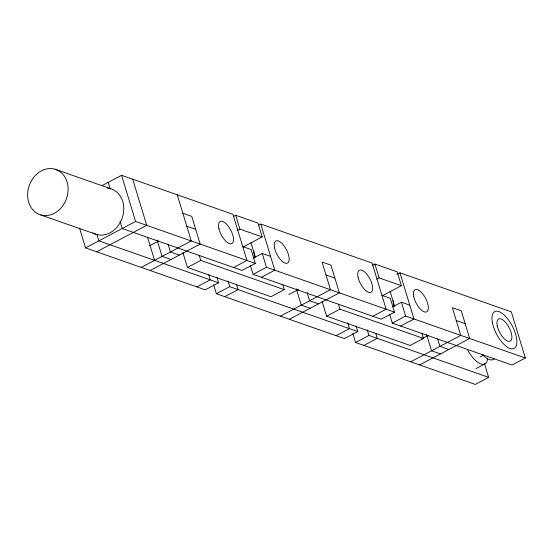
<?xml version="1.0" encoding="UTF-8"?>
<svg xmlns="http://www.w3.org/2000/svg" width="553" height="553" viewBox="0 0 553 553"><rect width="100%" height="100%" fill="white"/><g stroke="black" fill="none" stroke-linecap="round" stroke-linejoin="round"><path stroke-width="0.83" d="M101.849 185.704L121.563 175.294L232.924 214.301L246.949 260.463L233.601 267.514M79.528 228.106L85.535 247.896L135.589 221.456L255.299 263.394L251.097 249.541L242.746 246.617M96.671 251.795L146.725 225.354L132.699 179.193M149.621 245.815L158.725 241.011M233.435 216.479L235.709 215.276L257.981 223.08L262.191 236.926L243.23 246.942M141.215 267.396L191.269 240.963L177.243 194.794M150.126 270.521L200.179 244.08L191.767 216.382L182.856 213.264M237.645 230.331L239.919 229.129L262.191 236.926M258.541 225.23L260.767 224.055L372.128 263.069L386.153 309.231L372.805 316.281M182.905 252.617L187.412 267.458L200.76 260.408L284.277 289.668L282.777 284.719M196.896 286.903L210.244 279.853L208.744 274.91M253.329 258.14L262.233 253.44L270.583 256.371M216.866 277.074L218.594 282.777L205.246 289.827L85.535 247.896M255.299 263.394L241.958 270.445L122.241 228.507L119.987 221.082M213.665 284.767L216.382 293.733L229.73 286.682L357.798 331.544L356.063 325.841M250.371 265.385L253.094 274.343L266.435 267.293L394.503 312.155L390.294 298.309L381.943 295.378M224.739 296.657L238.087 289.606L236.58 284.664M261.445 277.267L274.793 270.217L260.767 224.055M284.277 289.668L270.929 296.712L187.412 267.458M288.818 294.583L298.682 289.371M372.632 265.24L374.906 264.044L397.178 271.841L401.388 285.694L382.427 295.71M280.419 316.164L330.473 289.724L322.053 262.025L330.964 265.15L339.376 292.841L289.323 319.281M376.842 279.092L379.116 277.889L401.388 285.694M396.999 274.385L399.964 272.816L511.325 311.83L525.35 357.991L512.002 365.042L392.291 323.104L389.568 314.145M322.102 301.385L326.609 316.219L339.957 309.168L423.48 338.429L421.974 333.48M336.1 335.671L349.448 328.62L347.692 322.848M392.533 306.908L401.43 302.208L409.78 305.132M357.798 331.544L344.45 338.595L216.382 293.733M394.503 312.155L381.155 319.205L253.094 274.343M352.862 333.535L355.586 342.494L368.934 335.443L488.645 377.381L484.387 363.369M392.291 323.104L405.639 316.053L525.35 357.991M363.936 345.418L377.284 338.367L375.784 333.424M400.642 326.035L413.99 318.984L399.964 272.816M421.386 339.024L428.216 335.415M423.48 338.429L410.132 345.48L326.609 316.219M410.706 361.807L460.76 335.367L452.347 307.668L461.257 310.786L469.67 338.484L419.616 364.925M479.921 357.107L483.709 355.102M476.009 368.595L484.946 363.874M488.645 377.381L475.297 384.432L355.586 342.494M54.954 169.211L110.635 188.718M186.783 226.191L195.693 229.308M325.98 274.952L334.89 278.069M456.273 320.595L465.184 323.712M179.324 255.099L170.414 251.974L167.939 243.832M318.521 303.86L309.618 300.742L307.143 292.592M448.815 349.503L439.905 346.385L437.679 339.051M170.981 259.502L162.07 256.385L157.121 240.092M310.185 308.27L301.274 305.145L296.325 288.853M440.471 353.913L431.561 350.789L426.612 334.496M40.784 214.958L96.464 234.465M218.594 282.777L98.883 240.845L96.879 234.251M401.43 302.208L405.639 316.053M390.121 291.41L394.635 306.244M374.906 264.044L379.116 277.889M367.199 329.74L368.934 335.443M338.457 304.226L339.957 309.168M262.233 253.44L266.435 267.293M250.924 242.643L255.431 257.484M235.709 215.276L239.919 229.129M228.002 280.979L229.73 286.682M199.253 255.458L200.76 260.408M147.554 237.265L154.564 260.345M121.563 175.294L135.589 221.456M108.215 182.338L110.22 188.939M393.847 306.314A15.622 6.615 62.2 0 1 393.252 300.445M254.65 257.546A15.622 6.615 62.2 0 1 254.055 251.677M494.299 358.697A20.827 8.82 62.2 0 1 482.257 354.473M487.622 358.724A20.827 8.82 62.2 0 1 480.018 363.598A20.827 8.82 62.2 0 1 467.423 349.579M107.31 188.11A23.952 19.742 -70.7 0 1 122.386 217.523A23.952 19.742 -70.7 0 1 92.724 232.848M497.271 325.89A12.498 5.295 62.2 0 0 509.907 341.236A12.498 5.295 62.2 0 0 506.078 322.98A12.498 5.295 62.2 0 0 497.271 325.89M218.87 228.361A12.498 5.295 62.2 0 0 231.507 243.707A12.498 5.295 62.2 0 0 227.677 225.451A12.498 5.295 62.2 0 0 218.87 228.361M274.551 247.868A12.498 5.295 62.2 0 0 287.187 263.214A12.498 5.295 62.2 0 0 283.357 244.958A12.498 5.295 62.2 0 0 274.551 247.868M358.067 277.122A12.498 5.295 62.2 0 0 370.704 292.468A12.498 5.295 62.2 0 0 366.874 274.219A12.498 5.295 62.2 0 0 358.067 277.122M413.748 296.629A12.498 5.295 62.2 0 0 426.384 311.975A12.498 5.295 62.2 0 0 422.554 293.726A12.498 5.295 62.2 0 0 413.748 296.629M492.502 323.125A20.827 8.82 62.2 0 0 513.564 348.701A20.827 8.82 62.2 0 0 507.184 318.279A20.827 8.82 62.2 0 0 492.502 323.125M59.067 209.974A23.952 19.742 -70.7 0 0 56.876 169.902A23.952 19.742 -70.7 0 0 27.671 196.377A23.952 19.742 -70.7 0 0 59.067 209.974"/></g></svg>
